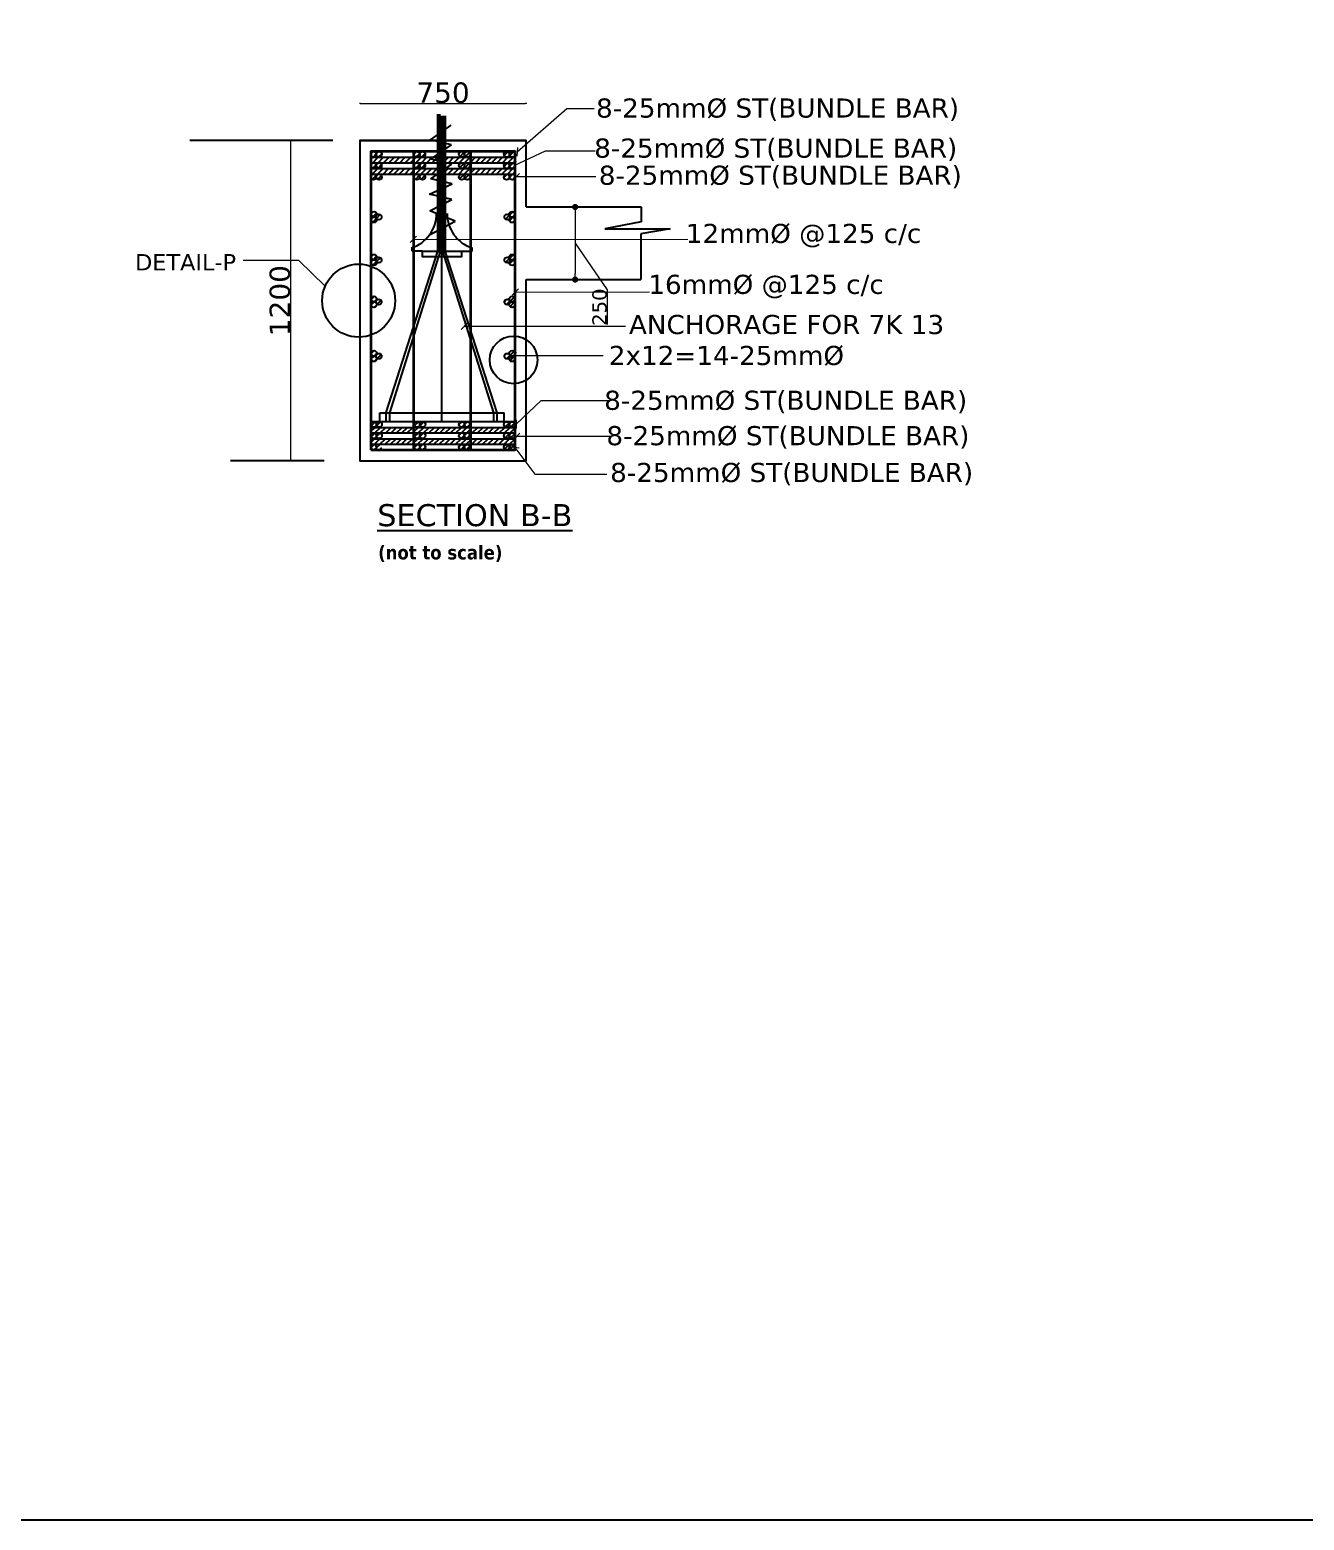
# Model space of a CAD drawing. Header units: millimetres. Extents: x 1231188 to 3899118, y -5478610 to -489530.
# Drawn here: x 2905252 to 2967758, y -3322520 to -3249437 of the extents above; entities that cross this region are included whole.
import ezdxf

# ---------------------------------------------------------------- set-up
doc = ezdxf.new("R2010")
doc.units = ezdxf.units.MM
doc.header["$LTSCALE"] = 25
doc.header["$MEASUREMENT"] = 0
doc.header["$PDMODE"] = 3
doc.linetypes.add('DASHED2', pattern=[0.375, 0.25, -0.125])
doc.layers.get('0').update_dxf_attribs({"lineweight": 13})
doc.layers.get('Defpoints').update_dxf_attribs({"color": 230, "lineweight": 9})
doc.layers.add('text', color=7, linetype='Continuous', lineweight=18)
doc.styles.get("Standard").update_dxf_attribs({"font": 'swissl.ttf'})
doc.styles.add('swis lt cn bt', font='verdana.ttf')
doc.dimstyles.new('meter', dxfattribs={"dimtxt": 150, "dimasz": 5, "dimexe": 3, "dimexo": 4, "dimgap": 1, "dimtad": 1, "dimdec": 0, "dimzin": 0, "dimdsep": 46, "dimtxsty": 'swis lt cn bt', "dimblk": 'OBLIQUE', "dimcen": 3, "dimdle": 3, "dimclrd": 8, "dimclre": 8, "dimclrt": 7, "dimadec": 0, "dimazin": 0, "dimtfac": 1, "dimtdec": 0, "dimtofl": 0, "dimtmove": 1, "dimatfit": 2, "dimldrblk": 'OBLIQUE', "dimfxl": 1, "dimtolj": 1, "dimtzin": 0, "dimlwd": 9, "dimlwe": 9, "dimarcsym": 0})
pattern_1 = [(45, (-677820.13, -851449.69), (-132.5825215, 132.5825215), [])]
pattern_2 = [(45, (-677820.13, -847569.85), (-132.5825215, 132.5825215), [])]

# ---------------------------------------------------------------- blocks, each defined once
blk = doc.blocks.new('_Dot')
at = {"color": 0, "lineweight": -2}
blk.add_line((-0.5, 0), (-1, 0), dxfattribs=at)
at = {"color": 0, "const_width": 0.5}
blk.add_lwpolyline([(-0.25, 0, 1), (0.25, 0, 1)], format="xyb", close=True, dxfattribs=at)
blk = doc.blocks.new('*D830')
at = {"color": 5, "linetype": 'DASHED2', "lineweight": 9, "ltscale": 100, "transparency": 16777216}
for p, q in [((2931976, -3258124), (2932004, -3258124)), ((2931976, -3261684), (2932004, -3261684))]:
    blk.add_line(p, q, dxfattribs=at)
at = {"color": 8, "lineweight": 9, "ltscale": 100, "transparency": 16777216}
for p, q in [((2932001, -3258424), (2932001, -3261384)), ((2932001, -3259904), (2933565, -3262186)), ((2933565, -3262186), (2933565, -3263886))]:
    blk.add_line(p, q, dxfattribs=at)
at = {"layer": 'Defpoints', "color": 0, "lineweight": -2, "ltscale": 100, "transparency": 16777216}
for p in [(2929603, -3258124), (2929603, -3261684), (2932001, -3261684)]:
    blk.add_point(p, dxfattribs=at)
at = {"color": 8, "lineweight": 9, "ltscale": 100, "transparency": 16777216, "xscale": 300, "yscale": 300, "zscale": 300}
for p, rotation in [((2932001, -3258124), 90), ((2932001, -3261684), 270)]:
    blk.add_blockref('_Dot', p, dxfattribs=dict(at, rotation=rotation))
at = {"color": 7, "lineweight": -2, "ltscale": 100, "transparency": 16777216, "insert": (2933200, -3263036), "char_height": 200, "attachment_point": 5, "rotation": 90, "style": 'swis lt cn bt'}
blk.add_mtext('\\A1;{\\H3.5x;250}', dxfattribs=at)
blk = doc.blocks.new('*D831')
at = {"color": 5, "linetype": 'DASHED2', "lineweight": 9, "ltscale": 100, "transparency": 16777216}
for p, q in [((2918070, -3254857), (2918042, -3254857)), ((2918070, -3270580), (2918042, -3270580))]:
    blk.add_line(p, q, dxfattribs=at)
at = {"color": 8, "lineweight": 9, "ltscale": 100, "transparency": 16777216}
blk.add_line((2918045, -3254907), (2918045, -3270530), dxfattribs=at)
at = {"layer": 'Defpoints', "color": 0, "lineweight": -2, "ltscale": 100, "transparency": 16777216}
for p in [(2924630, -3254857), (2918045, -3270580), (2924630, -3270580)]:
    blk.add_point(p, dxfattribs=at)
at = {"color": 8, "lineweight": 9, "ltscale": 100, "transparency": 16777216, "xscale": 50, "yscale": 50, "zscale": 50}
for p, rotation in [((2918045, -3254857), 90), ((2918045, -3270580), 270)]:
    blk.add_blockref('_Dot', p, dxfattribs=dict(at, rotation=rotation))
at = {"color": 7, "lineweight": -2, "ltscale": 100, "transparency": 16777216, "insert": (2917523, -3262718), "char_height": 100, "attachment_point": 5, "rotation": 90, "style": 'swis lt cn bt'}
blk.add_mtext('\\A1;{\\H10x;1200}', dxfattribs=at)
blk = doc.blocks.new('*D832')
at = {"color": 5, "linetype": 'DASHED2', "lineweight": 9, "ltscale": 100, "transparency": 16777216}
for p, q in [((2921436, -3253023), (2921436, -3253051)), ((2929603, -3253023), (2929603, -3253051))]:
    blk.add_line(p, q, dxfattribs=at)
at = {"color": 8, "lineweight": 9, "ltscale": 100, "transparency": 16777216}
blk.add_line((2921486, -3253048), (2929553, -3253048), dxfattribs=at)
at = {"layer": 'Defpoints', "color": 0, "lineweight": -2, "ltscale": 100, "transparency": 16777216}
for p in [(2921436, -3250748), (2929603, -3250748), (2929603, -3253048)]:
    blk.add_point(p, dxfattribs=at)
at = {"color": 8, "lineweight": 9, "ltscale": 100, "transparency": 16777216, "xscale": 50, "yscale": 50, "zscale": 50, "rotation": 180}
blk.add_blockref('_Dot', (2921436, -3253048), dxfattribs=at)
at = {"color": 8, "lineweight": 9, "ltscale": 100, "transparency": 16777216, "xscale": 50, "yscale": 50, "zscale": 50}
blk.add_blockref('_Dot', (2929603, -3253048), dxfattribs=at)
at = {"color": 7, "lineweight": -2, "ltscale": 100, "transparency": 16777216, "insert": (2925519, -3252526), "char_height": 100, "attachment_point": 5, "style": 'swis lt cn bt'}
blk.add_mtext('\\A1;{\\H10x;750}', dxfattribs=at)

msp = doc.modelspace()

# ---------------------------------------------------------------- hatches: boundary and pattern name
at = {"lineweight": -2, "ltscale": 100}
h = msp.add_hatch(dxfattribs=at)
h.set_pattern_fill('ANSI31', color=2, scale=1500, style=0)
h.set_pattern_definition(pattern_1)
edge = h.paths.add_edge_path()
edge.add_arc((2922109.59024, -3255539.35789), 136.125, 0, 360)
h = msp.add_hatch(dxfattribs=at)
h.set_pattern_fill('ANSI31', color=2, scale=1500, style=0)
h.set_pattern_definition(pattern_1)
h.paths.add_polyline_path([(2929058.59723, -3255956.58069), (2929058.59723, -3255684.33069), (2928820.74926, -3255684.33069, -0.0807744104), (2928733.35612, -3255684.33069), (2928276.14393, -3255684.33069, -0.0807744104), (2928188.7508, -3255684.33069), (2926816.95302, -3255684.33069, -0.0807744104), (2926729.55988, -3255684.33069), (2926272.3477, -3255684.33069, -0.0807744104), (2926184.95456, -3255684.33069), (2924929.63205, -3255684.33069, -0.0807744104), (2924842.23891, -3255684.33069), (2924385.02673, -3255684.33069, -0.0807744104), (2924297.63359, -3255684.33069), (2922842.38822, -3255684.33069, -0.0807744104), (2922754.99509, -3255684.33069), (2922297.7829, -3255684.33069, -0.0807744104), (2922210.38976, -3255684.33069), (2921980.09723, -3255684.33069), (2921980.09723, -3255956.58069)])
h = msp.add_hatch(dxfattribs=at)
h.set_pattern_fill('ANSI31', color=2, scale=1500, style=0)
h.set_pattern_definition(pattern_1)
edge = h.paths.add_edge_path()
edge.add_arc((2922381.8929, -3255539.35789), 136.125, 0, 360)
h = msp.add_hatch(dxfattribs=at)
h.set_pattern_fill('ANSI31', color=2, scale=1500, style=0)
h.set_pattern_definition(pattern_1)
edge = h.paths.add_edge_path()
edge.add_arc((2924238.29434, -3255539.35789), 136.125, 0, 360)
h = msp.add_hatch(dxfattribs=at)
h.set_pattern_fill('ANSI31', color=2, scale=1500, style=0)
h.set_pattern_definition(pattern_1)
edge = h.paths.add_edge_path()
edge.add_arc((2924510.59701, -3255539.35789), 136.125, 0, 360)
h = msp.add_hatch(dxfattribs=at)
h.set_pattern_fill('ANSI31', color=2, scale=1500, style=0)
h.set_pattern_definition(pattern_1)
edge = h.paths.add_edge_path()
edge.add_arc((2926436.56739, -3255539.35789), 136.125, 0, 360)
h = msp.add_hatch(dxfattribs=at)
h.set_pattern_fill('ANSI31', color=2, scale=1500, style=0)
h.set_pattern_definition(pattern_1)
edge = h.paths.add_edge_path()
edge.add_arc((2926708.87005, -3255539.35789), 136.125, 0, 360)
h = msp.add_hatch(dxfattribs=at)
h.set_pattern_fill('ANSI31', color=2, scale=1500, style=0)
h.set_pattern_definition(pattern_1)
edge = h.paths.add_edge_path()
edge.add_arc((2928638.88105, -3255539.35789), 136.125, 0, 360)
h = msp.add_hatch(dxfattribs=at)
h.set_pattern_fill('ANSI31', color=2, scale=1500, style=0)
h.set_pattern_definition(pattern_1)
edge = h.paths.add_edge_path()
edge.add_arc((2928911.18371, -3255539.35789), 136.125, 0, 360)
h = msp.add_hatch(dxfattribs=at)
h.set_pattern_fill('ANSI31', color=2, scale=1500, style=0)
h.set_pattern_definition(pattern_1)
edge = h.paths.add_edge_path()
edge.add_arc((2922109.59024, -3256094.09994), 136.125, 0, 360)
h = msp.add_hatch(dxfattribs=at)
h.set_pattern_fill('ANSI31', color=2, scale=1500, style=0)
h.set_pattern_definition(pattern_1)
edge = h.paths.add_edge_path()
edge.add_arc((2922109.59024, -3256657.61854), 136.125, 0, 360)
h = msp.add_hatch(dxfattribs=at)
h.set_pattern_fill('ANSI31', color=2, scale=1500, style=0)
h.set_pattern_definition(pattern_1)
edge = h.paths.add_edge_path()
edge.add_arc((2922109.59024, -3256657.61854), 136.125, 0, 360)
h = msp.add_hatch(dxfattribs=at)
h.set_pattern_fill('ANSI31', color=2, scale=1500, style=0)
h.set_pattern_definition(pattern_1)
h.paths.add_polyline_path([(2929058.59723, -3256509.59238), (2929058.59723, -3256237.34238), (2928820.74926, -3256237.34238, -0.0807744104), (2928733.35612, -3256237.34238), (2928276.14393, -3256237.34238, -0.0807744104), (2928188.7508, -3256237.34238), (2926816.95302, -3256237.34238, -0.0807744104), (2926729.55988, -3256237.34238), (2926272.3477, -3256237.34238, -0.0807744104), (2926184.95456, -3256237.34238), (2924929.63205, -3256237.34238, -0.0807744104), (2924842.23891, -3256237.34238), (2924385.02673, -3256237.34238, -0.0807744104), (2924297.63359, -3256237.34238), (2922842.38822, -3256237.34238, -0.0807744104), (2922754.99509, -3256237.34238), (2922297.7829, -3256237.34238, -0.0807744104), (2922210.38976, -3256237.34238), (2921980.09723, -3256237.34238), (2921980.09723, -3256509.59238)])
h = msp.add_hatch(dxfattribs=at)
h.set_pattern_fill('ANSI31', color=2, scale=1500, style=0)
h.set_pattern_definition(pattern_1)
h.paths.add_polyline_path([(2929058.59723, -3256509.59238), (2929058.59723, -3256237.34238), (2928820.74926, -3256237.34238, -0.0807744104), (2928733.35612, -3256237.34238), (2928276.14393, -3256237.34238, -0.0807744104), (2928188.7508, -3256237.34238), (2926816.95302, -3256237.34238, -0.0807744104), (2926729.55988, -3256237.34238), (2926272.3477, -3256237.34238, -0.0807744104), (2926184.95456, -3256237.34238), (2924929.63205, -3256237.34238, -0.0807744104), (2924842.23891, -3256237.34238), (2924385.02673, -3256237.34238, -0.0807744104), (2924297.63359, -3256237.34238), (2922842.38822, -3256237.34238, -0.0807744104), (2922754.99509, -3256237.34238), (2922297.7829, -3256237.34238, -0.0807744104), (2922210.38976, -3256237.34238), (2921980.09723, -3256237.34238), (2921980.09723, -3256509.59238)])
h = msp.add_hatch(dxfattribs=at)
h.set_pattern_fill('ANSI31', color=2, scale=1500, style=0)
h.set_pattern_definition(pattern_1)
edge = h.paths.add_edge_path()
edge.add_arc((2922381.8929, -3256094.09994), 136.125, 0, 360)
h = msp.add_hatch(dxfattribs=at)
h.set_pattern_fill('ANSI31', color=2, scale=1500, style=0)
h.set_pattern_definition(pattern_1)
edge = h.paths.add_edge_path()
edge.add_arc((2922381.8929, -3256657.61854), 136.125, 0, 360)
h = msp.add_hatch(dxfattribs=at)
h.set_pattern_fill('ANSI31', color=2, scale=1500, style=0)
h.set_pattern_definition(pattern_1)
edge = h.paths.add_edge_path()
edge.add_arc((2922381.8929, -3256657.61854), 136.125, 0, 360)
h = msp.add_hatch(dxfattribs=at)
h.set_pattern_fill('ANSI31', color=2, scale=1500, style=0)
h.set_pattern_definition(pattern_1)
edge = h.paths.add_edge_path()
edge.add_arc((2924238.29434, -3256094.09994), 136.125, 0, 360)
h = msp.add_hatch(dxfattribs=at)
h.set_pattern_fill('ANSI31', color=2, scale=1500, style=0)
h.set_pattern_definition(pattern_1)
edge = h.paths.add_edge_path()
edge.add_arc((2924238.29434, -3256657.61854), 136.125, 0, 360)
h = msp.add_hatch(dxfattribs=at)
h.set_pattern_fill('ANSI31', color=2, scale=1500, style=0)
h.set_pattern_definition(pattern_1)
edge = h.paths.add_edge_path()
edge.add_arc((2924238.29434, -3256657.61854), 136.125, 0, 360)
h = msp.add_hatch(dxfattribs=at)
h.set_pattern_fill('ANSI31', color=2, scale=1500, style=0)
h.set_pattern_definition(pattern_1)
edge = h.paths.add_edge_path()
edge.add_arc((2924510.59701, -3256094.09994), 136.125, 0, 360)
h = msp.add_hatch(dxfattribs=at)
h.set_pattern_fill('ANSI31', color=2, scale=1500, style=0)
h.set_pattern_definition(pattern_1)
edge = h.paths.add_edge_path()
edge.add_arc((2924510.59701, -3256657.61854), 136.125, 0, 360)
h = msp.add_hatch(dxfattribs=at)
h.set_pattern_fill('ANSI31', color=2, scale=1500, style=0)
h.set_pattern_definition(pattern_1)
edge = h.paths.add_edge_path()
edge.add_arc((2924510.59701, -3256657.61854), 136.125, 0, 360)
h = msp.add_hatch(dxfattribs=at)
h.set_pattern_fill('ANSI31', color=2, scale=1500, style=0)
h.set_pattern_definition(pattern_1)
edge = h.paths.add_edge_path()
edge.add_arc((2926436.56739, -3256094.09994), 136.125, 0, 360)
h = msp.add_hatch(dxfattribs=at)
h.set_pattern_fill('ANSI31', color=2, scale=1500, style=0)
h.set_pattern_definition(pattern_1)
edge = h.paths.add_edge_path()
edge.add_arc((2926436.56739, -3256657.61854), 136.125, 0, 360)
h = msp.add_hatch(dxfattribs=at)
h.set_pattern_fill('ANSI31', color=2, scale=1500, style=0)
h.set_pattern_definition(pattern_1)
edge = h.paths.add_edge_path()
edge.add_arc((2926436.56739, -3256657.61854), 136.125, 0, 360)
h = msp.add_hatch(dxfattribs=at)
h.set_pattern_fill('ANSI31', color=2, scale=1500, style=0)
h.set_pattern_definition(pattern_1)
edge = h.paths.add_edge_path()
edge.add_arc((2926708.87005, -3256094.09994), 136.125, 0, 360)
h = msp.add_hatch(dxfattribs=at)
h.set_pattern_fill('ANSI31', color=2, scale=1500, style=0)
h.set_pattern_definition(pattern_1)
edge = h.paths.add_edge_path()
edge.add_arc((2926708.87005, -3256657.61854), 136.125, 0, 360)
h = msp.add_hatch(dxfattribs=at)
h.set_pattern_fill('ANSI31', color=2, scale=1500, style=0)
h.set_pattern_definition(pattern_1)
edge = h.paths.add_edge_path()
edge.add_arc((2926708.87005, -3256657.61854), 136.125, 0, 360)
h = msp.add_hatch(dxfattribs=at)
h.set_pattern_fill('ANSI31', color=2, scale=1500, style=0)
h.set_pattern_definition(pattern_1)
edge = h.paths.add_edge_path()
edge.add_arc((2928638.88105, -3256094.09994), 136.125, 0, 360)
h = msp.add_hatch(dxfattribs=at)
h.set_pattern_fill('ANSI31', color=2, scale=1500, style=0)
h.set_pattern_definition(pattern_1)
edge = h.paths.add_edge_path()
edge.add_arc((2928638.88105, -3256657.61854), 136.125, 0, 360)
h = msp.add_hatch(dxfattribs=at)
h.set_pattern_fill('ANSI31', color=2, scale=1500, style=0)
h.set_pattern_definition(pattern_1)
edge = h.paths.add_edge_path()
edge.add_arc((2928638.88105, -3256657.61854), 136.125, 0, 360)
h = msp.add_hatch(dxfattribs=at)
h.set_pattern_fill('ANSI31', color=2, scale=1500, style=0)
h.set_pattern_definition(pattern_1)
edge = h.paths.add_edge_path()
edge.add_arc((2928911.18371, -3256094.09994), 136.125, 0, 360)
h = msp.add_hatch(dxfattribs=at)
h.set_pattern_fill('ANSI31', color=2, scale=1500, style=0)
h.set_pattern_definition(pattern_1)
edge = h.paths.add_edge_path()
edge.add_arc((2928911.18371, -3256657.61854), 136.125, 0, 360)
h = msp.add_hatch(dxfattribs=at)
h.set_pattern_fill('ANSI31', color=2, scale=1500, style=0)
h.set_pattern_definition(pattern_1)
edge = h.paths.add_edge_path()
edge.add_arc((2928911.18371, -3256657.61854), 136.125, 0, 360)
h = msp.add_hatch(dxfattribs=at)
h.set_pattern_fill('ANSI31', color=2, scale=1500, style=0)
h.set_pattern_definition(pattern_1)
edge = h.paths.add_edge_path()
edge.add_arc((2922134.68755, -3258752.44604), 136.125, 0, 360)
h = msp.add_hatch(dxfattribs=at)
h.set_pattern_fill('ANSI31', color=2, scale=1500, style=0)
h.set_pattern_definition(pattern_1)
edge = h.paths.add_edge_path()
edge.add_arc((2922135.4218, -3258480.14437), 136.125, 0, 360)
h = msp.add_hatch(dxfattribs=at)
h.set_pattern_fill('ANSI31', color=2, scale=1500, style=0)
h.set_pattern_definition(pattern_1)
edge = h.paths.add_edge_path()
edge.add_arc((2922372.76909, -3258616.90775), 136.125, 0, 360)
h = msp.add_hatch(dxfattribs=at)
h.set_pattern_fill('ANSI31', color=2, scale=1500, style=0)
h.set_pattern_definition(pattern_1)
edge = h.paths.add_edge_path()
edge.add_arc((2928665.92537, -3258616.90775), 136.125, 0, 360)
h = msp.add_hatch(dxfattribs=at)
h.set_pattern_fill('ANSI31', color=2, scale=1500, style=0)
h.set_pattern_definition(pattern_1)
edge = h.paths.add_edge_path()
edge.add_arc((2928903.27266, -3258480.14437), 136.125, 0, 360)
h = msp.add_hatch(dxfattribs=at)
h.set_pattern_fill('ANSI31', color=2, scale=1500, style=0)
h.set_pattern_definition(pattern_1)
edge = h.paths.add_edge_path()
edge.add_arc((2928904.00691, -3258752.44604), 136.125, 0, 360)
h = msp.add_hatch(dxfattribs=at)
h.set_pattern_fill('ANSI31', color=2, scale=1500, style=0)
h.set_pattern_definition(pattern_1)
edge = h.paths.add_edge_path()
edge.add_arc((2922134.68755, -3260857.28879), 136.125, 0, 360)
h = msp.add_hatch(dxfattribs=at)
h.set_pattern_fill('ANSI31', color=2, scale=1500, style=0)
h.set_pattern_definition(pattern_1)
edge = h.paths.add_edge_path()
edge.add_arc((2922135.4218, -3260584.98711), 136.125, 0, 360)
h = msp.add_hatch(dxfattribs=at)
h.set_pattern_fill('ANSI31', color=2, scale=1500, style=0)
h.set_pattern_definition(pattern_1)
edge = h.paths.add_edge_path()
edge.add_arc((2922372.76909, -3260721.7505), 136.125, 0, 360)
h = msp.add_hatch(dxfattribs=at)
h.set_pattern_fill('ANSI31', color=2, scale=1500, style=0)
h.set_pattern_definition(pattern_1)
edge = h.paths.add_edge_path()
edge.add_arc((2928665.92537, -3260721.7505), 136.125, 0, 360)
h = msp.add_hatch(dxfattribs=at)
h.set_pattern_fill('ANSI31', color=2, scale=1500, style=0)
h.set_pattern_definition(pattern_1)
edge = h.paths.add_edge_path()
edge.add_arc((2928903.27266, -3260584.98711), 136.125, 0, 360)
h = msp.add_hatch(dxfattribs=at)
h.set_pattern_fill('ANSI31', color=2, scale=1500, style=0)
h.set_pattern_definition(pattern_1)
edge = h.paths.add_edge_path()
edge.add_arc((2928904.00691, -3260857.28879), 136.125, 0, 360)
h = msp.add_hatch(dxfattribs=at)
h.set_pattern_fill('ANSI31', color=2, scale=1500, style=0)
h.set_pattern_definition(pattern_1)
edge = h.paths.add_edge_path()
edge.add_arc((2922134.68755, -3262914.35714), 136.125, 0, 360)
h = msp.add_hatch(dxfattribs=at)
h.set_pattern_fill('ANSI31', color=2, scale=1500, style=0)
h.set_pattern_definition(pattern_1)
edge = h.paths.add_edge_path()
edge.add_arc((2922135.4218, -3262642.05547), 136.125, 0, 360)
h = msp.add_hatch(dxfattribs=at)
h.set_pattern_fill('ANSI31', color=2, scale=1500, style=0)
h.set_pattern_definition(pattern_1)
edge = h.paths.add_edge_path()
edge.add_arc((2922372.76909, -3262778.81885), 136.125, 0, 360)
h = msp.add_hatch(dxfattribs=at)
h.set_pattern_fill('ANSI31', color=2, scale=1500, style=0)
h.set_pattern_definition(pattern_1)
edge = h.paths.add_edge_path()
edge.add_arc((2928665.92537, -3262778.81885), 136.125, 0, 360)
h = msp.add_hatch(dxfattribs=at)
h.set_pattern_fill('ANSI31', color=2, scale=1500, style=0)
h.set_pattern_definition(pattern_1)
edge = h.paths.add_edge_path()
edge.add_arc((2928903.27266, -3262642.05547), 136.125, 0, 360)
h = msp.add_hatch(dxfattribs=at)
h.set_pattern_fill('ANSI31', color=2, scale=1500, style=0)
h.set_pattern_definition(pattern_1)
edge = h.paths.add_edge_path()
edge.add_arc((2928904.00691, -3262914.35714), 136.125, 0, 360)
h = msp.add_hatch(dxfattribs=at)
h.set_pattern_fill('ANSI31', color=2, scale=1500, style=0)
h.set_pattern_definition(pattern_1)
edge = h.paths.add_edge_path()
edge.add_arc((2922135.4218, -3265301.18186), 136.125, 0, 360)
h = msp.add_hatch(dxfattribs=at)
h.set_pattern_fill('ANSI31', color=2, scale=1500, style=0)
h.set_pattern_definition(pattern_1)
edge = h.paths.add_edge_path()
edge.add_arc((2922372.76909, -3265437.94524), 136.125, 0, 360)
h = msp.add_hatch(dxfattribs=at)
h.set_pattern_fill('ANSI31', color=2, scale=1500, style=0)
h.set_pattern_definition(pattern_1)
edge = h.paths.add_edge_path()
edge.add_arc((2928665.92537, -3265437.94524), 136.125, 0, 360)
h = msp.add_hatch(dxfattribs=at)
h.set_pattern_fill('ANSI31', color=2, scale=1500, style=0)
h.set_pattern_definition(pattern_1)
edge = h.paths.add_edge_path()
edge.add_arc((2928903.27266, -3265301.18186), 136.125, 0, 360)
h = msp.add_hatch(dxfattribs=at)
h.set_pattern_fill('ANSI31', color=2, scale=1500, style=0)
h.set_pattern_definition(pattern_1)
edge = h.paths.add_edge_path()
edge.add_arc((2922134.68755, -3265573.48353), 136.125, 0, 360)
h = msp.add_hatch(dxfattribs=at)
h.set_pattern_fill('ANSI31', color=2, scale=1500, style=0)
h.set_pattern_definition(pattern_1)
edge = h.paths.add_edge_path()
edge.add_arc((2928904.00691, -3265573.48353), 136.125, 0, 360)
h = msp.add_hatch(dxfattribs=at)
h.set_pattern_fill('ANSI31', color=2, scale=1500, style=0)
h.set_pattern_definition(pattern_2)
h.paths.add_polyline_path([(2929058.59723, -3269205.65521), (2929058.59723, -3268933.40521), (2928820.74926, -3268933.40521, -0.0807744104), (2928733.35612, -3268933.40521), (2928276.14393, -3268933.40521, -0.0807744104), (2928188.7508, -3268933.40521), (2926816.95302, -3268933.40521, -0.0807744104), (2926729.55988, -3268933.40521), (2926272.3477, -3268933.40521, -0.0807744104), (2926184.95456, -3268933.40521), (2924929.63205, -3268933.40521, -0.0807744104), (2924842.23891, -3268933.40521), (2924385.02673, -3268933.40521, -0.0807744104), (2924297.63359, -3268933.40521), (2922842.38822, -3268933.40521, -0.0807744104), (2922754.99509, -3268933.40521), (2922297.7829, -3268933.40521, -0.0807744104), (2922210.38976, -3268933.40521), (2921980.09723, -3268933.40521), (2921980.09723, -3269205.65521)])
h = msp.add_hatch(dxfattribs=at)
h.set_pattern_fill('ANSI31', color=2, scale=1500, style=0)
h.set_pattern_definition(pattern_2)
edge = h.paths.add_edge_path()
edge.add_arc((2922117.00757, -3268780.10035), 136.125, 0, 360)
h = msp.add_hatch(dxfattribs=at)
h.set_pattern_fill('ANSI31', color=2, scale=1500, style=0)
h.set_pattern_definition(pattern_2)
edge = h.paths.add_edge_path()
edge.add_arc((2922389.31023, -3268780.10035), 136.125, 0, 360)
h = msp.add_hatch(dxfattribs=at)
h.set_pattern_fill('ANSI31', color=2, scale=1500, style=0)
h.set_pattern_definition(pattern_2)
edge = h.paths.add_edge_path()
edge.add_arc((2924245.71167, -3268780.10035), 136.125, 0, 360)
h = msp.add_hatch(dxfattribs=at)
h.set_pattern_fill('ANSI31', color=2, scale=1500, style=0)
h.set_pattern_definition(pattern_2)
edge = h.paths.add_edge_path()
edge.add_arc((2924518.01433, -3268780.10035), 136.125, 0, 360)
h = msp.add_hatch(dxfattribs=at)
h.set_pattern_fill('ANSI31', color=2, scale=1500, style=0)
h.set_pattern_definition(pattern_2)
edge = h.paths.add_edge_path()
edge.add_arc((2926436.56739, -3268788.43241), 136.125, 0, 360)
h = msp.add_hatch(dxfattribs=at)
h.set_pattern_fill('ANSI31', color=2, scale=1500, style=0)
h.set_pattern_definition(pattern_2)
edge = h.paths.add_edge_path()
edge.add_arc((2926708.87005, -3268788.43241), 136.125, 0, 360)
h = msp.add_hatch(dxfattribs=at)
h.set_pattern_fill('ANSI31', color=2, scale=1500, style=0)
h.set_pattern_definition(pattern_2)
edge = h.paths.add_edge_path()
edge.add_arc((2928638.88105, -3268788.43241), 136.125, 0, 360)
h = msp.add_hatch(dxfattribs=at)
h.set_pattern_fill('ANSI31', color=2, scale=1500, style=0)
h.set_pattern_definition(pattern_2)
edge = h.paths.add_edge_path()
edge.add_arc((2928911.18371, -3268788.43241), 136.125, 0, 360)
h = msp.add_hatch(dxfattribs=at)
h.set_pattern_fill('ANSI31', color=2, scale=1500, style=0)
h.set_pattern_definition(pattern_2)
h.paths.add_polyline_path([(2929058.59723, -3269758.66689), (2929058.59723, -3269486.41689), (2928820.74926, -3269486.41689, -0.0807744104), (2928733.35612, -3269486.41689), (2928276.14393, -3269486.41689, -0.0807744104), (2928188.7508, -3269486.41689), (2926816.95302, -3269486.41689, -0.0807744104), (2926729.55988, -3269486.41689), (2926272.3477, -3269486.41689, -0.0807744104), (2926184.95456, -3269486.41689), (2924929.63205, -3269486.41689, -0.0807744104), (2924842.23891, -3269486.41689), (2924385.02673, -3269486.41689, -0.0807744104), (2924297.63359, -3269486.41689), (2922842.38822, -3269486.41689, -0.0807744104), (2922754.99509, -3269486.41689), (2922297.7829, -3269486.41689, -0.0807744104), (2922210.38976, -3269486.41689), (2921980.09723, -3269486.41689), (2921980.09723, -3269758.66689)])
h = msp.add_hatch(dxfattribs=at)
h.set_pattern_fill('ANSI31', color=2, scale=1500, style=0)
h.set_pattern_definition(pattern_2)
edge = h.paths.add_edge_path()
edge.add_arc((2922117.00757, -3269334.8424), 136.125, 0, 360)
h = msp.add_hatch(dxfattribs=at)
h.set_pattern_fill('ANSI31', color=2, scale=1500, style=0)
h.set_pattern_definition(pattern_2)
edge = h.paths.add_edge_path()
edge.add_arc((2922389.31023, -3269334.8424), 136.125, 0, 360)
h = msp.add_hatch(dxfattribs=at)
h.set_pattern_fill('ANSI31', color=2, scale=1500, style=0)
h.set_pattern_definition(pattern_2)
edge = h.paths.add_edge_path()
edge.add_arc((2924245.71167, -3269334.8424), 136.125, 0, 360)
h = msp.add_hatch(dxfattribs=at)
h.set_pattern_fill('ANSI31', color=2, scale=1500, style=0)
h.set_pattern_definition(pattern_2)
edge = h.paths.add_edge_path()
edge.add_arc((2924518.01433, -3269334.8424), 136.125, 0, 360)
h = msp.add_hatch(dxfattribs=at)
h.set_pattern_fill('ANSI31', color=2, scale=1500, style=0)
h.set_pattern_definition(pattern_2)
edge = h.paths.add_edge_path()
edge.add_arc((2926436.56739, -3269343.17446), 136.125, 0, 360)
h = msp.add_hatch(dxfattribs=at)
h.set_pattern_fill('ANSI31', color=2, scale=1500, style=0)
h.set_pattern_definition(pattern_2)
edge = h.paths.add_edge_path()
edge.add_arc((2926708.87005, -3269343.17446), 136.125, 0, 360)
h = msp.add_hatch(dxfattribs=at)
h.set_pattern_fill('ANSI31', color=2, scale=1500, style=0)
h.set_pattern_definition(pattern_2)
edge = h.paths.add_edge_path()
edge.add_arc((2928638.88105, -3269343.17446), 136.125, 0, 360)
h = msp.add_hatch(dxfattribs=at)
h.set_pattern_fill('ANSI31', color=2, scale=1500, style=0)
h.set_pattern_definition(pattern_2)
edge = h.paths.add_edge_path()
edge.add_arc((2928911.18371, -3269343.17446), 136.125, 0, 360)
h = msp.add_hatch(dxfattribs=at)
h.set_pattern_fill('ANSI31', color=2, scale=1500, style=0)
h.set_pattern_definition(pattern_2)
edge = h.paths.add_edge_path()
edge.add_arc((2922117.00757, -3269898.361), 136.125, 0, 360)
h = msp.add_hatch(dxfattribs=at)
h.set_pattern_fill('ANSI31', color=2, scale=1500, style=0)
h.set_pattern_definition(pattern_2)
edge = h.paths.add_edge_path()
edge.add_arc((2922389.31023, -3269898.361), 136.125, 0, 360)
h = msp.add_hatch(dxfattribs=at)
h.set_pattern_fill('ANSI31', color=2, scale=1500, style=0)
h.set_pattern_definition(pattern_2)
edge = h.paths.add_edge_path()
edge.add_arc((2924245.71167, -3269898.361), 136.125, 0, 360)
h = msp.add_hatch(dxfattribs=at)
h.set_pattern_fill('ANSI31', color=2, scale=1500, style=0)
h.set_pattern_definition(pattern_2)
edge = h.paths.add_edge_path()
edge.add_arc((2924518.01433, -3269898.361), 136.125, 0, 360)
h = msp.add_hatch(dxfattribs=at)
h.set_pattern_fill('ANSI31', color=2, scale=1500, style=0)
h.set_pattern_definition(pattern_2)
edge = h.paths.add_edge_path()
edge.add_arc((2926436.56739, -3269906.69306), 136.125, 0, 360)
h = msp.add_hatch(dxfattribs=at)
h.set_pattern_fill('ANSI31', color=2, scale=1500, style=0)
h.set_pattern_definition(pattern_2)
edge = h.paths.add_edge_path()
edge.add_arc((2926708.87005, -3269906.69306), 136.125, 0, 360)
h = msp.add_hatch(dxfattribs=at)
h.set_pattern_fill('ANSI31', color=2, scale=1500, style=0)
h.set_pattern_definition(pattern_2)
edge = h.paths.add_edge_path()
edge.add_arc((2928638.88105, -3269906.69306), 136.125, 0, 360)
h = msp.add_hatch(dxfattribs=at)
h.set_pattern_fill('ANSI31', color=2, scale=1500, style=0)
h.set_pattern_definition(pattern_2)
edge = h.paths.add_edge_path()
edge.add_arc((2928911.18371, -3269906.69306), 136.125, 0, 360)

# ---------------------------------------------------------------- linework, layer by layer
at = {"color": 2, "lineweight": -2, "ltscale": 100}
for p, q in [((2925264.45222, -3260296.34026), (2925264.45222, -3253573.7955)), ((2925365.27207, -3260296.34026), (2925365.27207, -3253566.05279)), ((2925459.61726, -3268651.21479), (2925459.61726, -3253657.09746)), ((2925535.96791, -3260296.34026), (2925535.96791, -3253658.99548)), ((2925636.78777, -3260303.18304), (2925636.78777, -3253658.99548)), ((2924902.12297, -3254829.41064), (2925921.33689, -3254116.83994)), ((2925459.61726, -3263615.80473), (2925459.61726, -3253945.89768)), ((2921435.59723, -3254857.33864), (2929603.09723, -3254857.33864)), ((2925934.70666, -3255072.05584), (2924902.12297, -3254829.41064)), ((2924915.49274, -3255784.62655), (2925934.70666, -3255072.05584)), ((2921980.09723, -3255401.83864), (2929058.59723, -3255401.83864)), ((2921980.09723, -3255684.33069), (2929058.59723, -3255684.33069)), ((2925948.07644, -3256027.27175), (2924915.49274, -3255784.62655)), ((2921980.09723, -3255956.58069), (2929058.59723, -3255956.58069)), ((2921980.09723, -3256237.34238), (2929058.59723, -3256237.34238)), ((2921980.09723, -3256509.59238), (2929058.59723, -3256509.59238)), ((2921980.09723, -3256509.59238), (2929058.59723, -3256509.59238)), ((2924928.86252, -3256739.84245), (2925948.07644, -3256027.27175)), ((2924857.38889, -3257489.31909), (2925961.44621, -3256982.48766)), ((2925961.44621, -3256982.48766), (2924928.86252, -3256739.84245)), ((2925949.84225, -3257749.67914), (2924857.38889, -3257489.31909)), ((2924869.74962, -3258307.60646), (2925949.84225, -3257749.67914)), ((2926111.20448, -3258828.32656), (2924869.74962, -3258307.60646)), ((2929603.09723, -3258124.33864), (2935234.84209, -3258124.33864)), ((2924862, -3259485.5), (2926111.20448, -3258828.32656)), ((2923998.15424, -3260296.34026), (2923998.15424, -3260134.76644)), ((2926947.31531, -3260296.34026), (2926947.31531, -3260134.76644)), ((2922735.64324, -3268206.29879), (2925264.45222, -3260296.34026)), ((2922909.60637, -3268220.09076), (2925398.55226, -3260296.34026)), ((2924520.87424, -3260296.34026), (2923998.15424, -3260296.34026)), ((2928007.28982, -3268215.61479), (2925508.40965, -3260296.34026)), ((2928174.95854, -3268215.61479), (2925632.44886, -3260296.34026)), ((2926424.59531, -3260296.34026), (2926947.31531, -3260296.34026)), ((2929603.09723, -3261684), (2935220.96344, -3261684)), ((2922412.66653, -3268650.49558), (2922412.66653, -3268214.89558)), ((2922412.66653, -3268215.61479), (2928519.96594, -3268215.61479)), ((2922735.64324, -3268650.49558), (2922735.64324, -3268206.29879)), ((2922909.60637, -3268650.49558), (2922909.60637, -3268220.09076)), ((2928007.28982, -3268651.21479), (2928007.28982, -3268215.61479)), ((2928174.95854, -3268651.21479), (2928174.95854, -3268215.61479)), ((2928519.96594, -3268651.21479), (2928519.96594, -3268215.61479)), ((2921980.09723, -3268651.21479), (2929058.59723, -3268651.21479)), ((2921980.09723, -3268933.40521), (2929058.59723, -3268933.40521)), ((2922738.49015, -3268651.21479), (2928082.27894, -3268651.21479)), ((2921980.09723, -3269205.65521), (2929058.59723, -3269205.65521)), ((2921980.09723, -3269486.41689), (2929058.59723, -3269486.41689)), ((2921980.09723, -3269758.66689), (2929058.59723, -3269758.66689)), ((2921435.59723, -3270579.5), (2929603.09723, -3270579.5))]:
    msp.add_line(p, q, dxfattribs=at)
at = {"color": 4, "lineweight": -2, "ltscale": 100}
for p, q in [((2917266.20427, -3254857.33864), (2913096.81131, -3254857.33864)), ((2920117.30098, -3254857.33864), (2915947.90802, -3254857.33864)), ((2919688.38037, -3270579.5), (2915090.0668, -3270579.5))]:
    msp.add_line(p, q, dxfattribs=at)
at = {"color": 2, "lineweight": 35, "ltscale": 100}
for p, q in [((2924064.31929, -3255411.84622), (2924064.31929, -3270035)), ((2926873.07734, -3255404.36848), (2926873.07734, -3270027.31868))]:
    msp.add_line(p, q, dxfattribs=at)
at = {"color": 1, "lineweight": -2, "ltscale": 100}
for p, q in [((2935234.84209, -3258124.33864), (2935234.84209, -3258855.30348)), ((2935234.84209, -3258855.30348), (2933456.96923, -3259190.85721)), ((2933456.96923, -3259190.85721), (2936665.74867, -3259190.85721)), ((2936665.74867, -3259190.85721), (2935220.96344, -3259442.50677)), ((2935220.96344, -3259442.50677), (2935220.96344, -3261684))]:
    msp.add_line(p, q, dxfattribs=at)
at = {"color": 2, "lineweight": -2, "ltscale": 100}
msp.add_lwpolyline([(2929603.09723, -3258124.33864), (2929603.09723, -3254857.33864), (2921435.59723, -3254857.33864), (2921435.59723, -3270579.5), (2929603.09723, -3270579.5), (2929603.09723, -3261684)], dxfattribs=at)
at = {"color": 2, "lineweight": 35, "ltscale": 100}
msp.add_lwpolyline([(2921980.09723, -3270035), (2929058.59723, -3270035), (2929058.59723, -3255401.83864), (2921980.09723, -3255401.83864)], close=True, dxfattribs=at)
at = {"color": 2, "lineweight": -2, "ltscale": 100}
msp.add_lwpolyline([(2924520.87424, -3260296.34026), (2926424.34557, -3260296.34026), (2926424.34557, -3260570.36711), (2924520.87424, -3260570.36711)], close=True, dxfattribs=at)
for centre in [(2922109.59024, -3255539.35789), (2922381.8929, -3255539.35789), (2924238.29434, -3255539.35789), (2924510.59701, -3255539.35789), (2926436.56739, -3255539.35789), (2926708.87005, -3255539.35789), (2928638.88105, -3255539.35789), (2928911.18371, -3255539.35789), (2922109.59024, -3256094.09994), (2922109.59024, -3256657.61854), (2922109.59024, -3256657.61854), (2922381.8929, -3256094.09994), (2922381.8929, -3256657.61854), (2922381.8929, -3256657.61854), (2924238.29434, -3256094.09994), (2924238.29434, -3256657.61854), (2924238.29434, -3256657.61854), (2924510.59701, -3256094.09994), (2924510.59701, -3256657.61854), (2924510.59701, -3256657.61854), (2926436.56739, -3256094.09994), (2926436.56739, -3256657.61854), (2926436.56739, -3256657.61854), (2926708.87005, -3256094.09994), (2926708.87005, -3256657.61854), (2926708.87005, -3256657.61854), (2928638.88105, -3256094.09994), (2928638.88105, -3256657.61854), (2928638.88105, -3256657.61854), (2928911.18371, -3256657.61854), (2928911.18371, -3256657.61854), (2928911.71075, -3256094.09994), (2922134.68755, -3258752.44604), (2922135.4218, -3258480.14437), (2922372.76909, -3258616.90775), (2928665.92537, -3258616.90775), (2928903.27266, -3258480.14437), (2928904.00691, -3258752.44604), (2922134.68755, -3260857.28879), (2922135.4218, -3260584.98711), (2922372.76909, -3260721.7505), (2928665.92537, -3260721.7505), (2928903.27266, -3260584.98711), (2928904.00691, -3260857.28879), (2922134.68755, -3262914.35714), (2922135.4218, -3262642.05547), (2922372.76909, -3262778.81885), (2928665.92537, -3262778.81885), (2928903.27266, -3262642.05547), (2928904.00691, -3262914.35714), (2922135.4218, -3265301.18186), (2922372.76909, -3265437.94524), (2928665.92537, -3265437.94524), (2928903.27266, -3265301.18186), (2922134.68755, -3265573.48353), (2928904.00691, -3265573.48353), (2922117.00757, -3268780.10035), (2922389.31023, -3268780.10035), (2924245.71167, -3268780.10035), (2924518.01433, -3268780.10035), (2926436.56739, -3268788.43241), (2926708.87005, -3268788.43241), (2928638.88105, -3268788.43241), (2928911.18371, -3268788.43241), (2922117.00757, -3269334.8424), (2922389.31023, -3269334.8424), (2924245.71167, -3269334.8424), (2924518.01433, -3269334.8424), (2926436.56739, -3269343.17446), (2926708.87005, -3269343.17446), (2928638.88105, -3269343.17446), (2928911.71075, -3269343.17446), (2922117.00757, -3269898.361), (2924245.71167, -3269898.361), (2924518.01433, -3269898.361), (2926436.56739, -3269906.69306), (2926708.87005, -3269906.69306), (2928638.88105, -3269906.69306), (2928911.18371, -3269906.69306)]:
    msp.add_circle(centre, 136.125, dxfattribs=at)
at = {"color": 1, "lineweight": -2, "ltscale": 100}
msp.add_circle((2921382.15957, -3262718.41932), 1790.84043, dxfattribs=at)
at = {"color": 3, "lineweight": -2, "ltscale": 100}
msp.add_circle((2928982.1023, -3265626.16452), 1169.88849, dxfattribs=at)
at = {"color": 2, "lineweight": -2, "ltscale": 100}
for centre, start, end in [((2923413.87041, -3258434.99603), 288.1754395664, 359.9087029038), ((2927505.36411, -3258434.99603), 180.0912970962, 251.8245604336)]:
    msp.add_arc(centre, 1789.03267, start, end, dxfattribs=at)
at = {"layer": 'Defpoints', "lineweight": -2, "ltscale": 100}
msp.add_lwpolyline([(2838328, -3203619.5), (3097189, -3203619.5), (3097189, -3322520), (2838328, -3322520)], close=True, dxfattribs=at)

# ---------------------------------------------------------------- texts
at = {"color": 4, "lineweight": -2, "ltscale": 100, "char_height": 936.71424, "width": 19268.4287597, "attachment_point": 1, "style": 'swis lt cn bt'}
for s, insert in [('8-25mm%%C ST(BUNDLE BAR)', (2933024.85094, -3252803.94398)), ('8-25mm%%C ST(BUNDLE BAR)', (2932934.50973, -3254766.94801)), ('8-25mm%%C ST(BUNDLE BAR)', (2933160.35309, -3256098.17795)), ('12mm%%C @125 c/c', (2937430.68678, -3258951.41566)), ('16mm%%C @125 c/c', (2935588.15511, -3261449.86956)), ('ANCHORAGE FOR 7K 13', (2934640.99597, -3263419.07226)), ('2x12=14-25mm%%C', (2933651.29497, -3264936.80035)), ('8-25mm%%C ST(BUNDLE BAR)', (2933424.3143, -3267134.84739)), ('8-25mm%%C ST(BUNDLE BAR)', (2933532.82438, -3268869.53006)), ('8-25mm%%C ST(BUNDLE BAR)', (2933717.02835, -3270673.74414))]:
    msp.add_mtext(s, dxfattribs=dict(at, insert=insert))
at = {"lineweight": -2, "ltscale": 100, "insert": (2912891.51046, -3260433.69865), "char_height": 800, "width": 11925.1925194, "attachment_point": 2, "style": 'swis lt cn bt'}
msp.add_mtext('DETAIL-P', dxfattribs=at)
at = {"color": 7, "lineweight": -2, "ltscale": 100, "insert": (2922296.84321, -3272696.32034), "char_height": 1080, "width": 34460.4701335, "attachment_point": 1, "style": 'swis lt cn bt'}
msp.add_mtext('{\\LSECTION B-B}', dxfattribs=at)
at = {"layer": 'text', "color": 7, "insert": (2922338.43688, -3274723.08843), "char_height": 685.4400024, "width": 492235.4412232, "attachment_point": 1}
msp.add_mtext('{\\fTahoma|b1|i0|c0|p34;(not to scale)}', dxfattribs=at)

# ---------------------------------------------------------------- dimensions: what is measured, and where the dimension line sits
at = {"color": 2, "lineweight": -2, "ltscale": 100}
dim = msp.add_linear_dim(base=(2929603.09723, -3253047.64958), p1=(2921435.59723, -3250747.74381), p2=(2929603.09723, -3250747.74381), text='{\\H10x;750}', dimstyle='meter', override={"dimtxt": 100, "dimasz": 50, "dimpost": '', "dimblk": 'Dot', "dimclre": 5, "dimfxl": 25, "dimfxlon": 1}, dxfattribs=at)
dim.commit()
dim.dimension.update_dxf_attribs({"geometry": '*D832', "text_midpoint": (2925519.34723, -3252526.16604)})
dim = msp.add_linear_dim(base=(2918044.84934, -3270579.5), p1=(2924630.35747, -3254857.33864), p2=(2924630.35747, -3270579.5), angle=90, text='{\\H10x;1200}', dimstyle='meter', override={"dimtxt": 100, "dimasz": 50, "dimpost": '', "dimblk": 'Dot', "dimclre": 5, "dimfxl": 25, "dimfxlon": 1}, dxfattribs=at)
dim.commit()
dim.dimension.update_dxf_attribs({"geometry": '*D831', "text_midpoint": (2917523.03, -3262718.41932)})
dim = msp.add_linear_dim(base=(2932001.3973, -3261684), p1=(2929603.09723, -3258124.33864), p2=(2929603.09723, -3261684), angle=90, text='{\\H3.5x;250}', dimstyle='meter', override={"dimtxt": 200, "dimasz": 300, "dimpost": '', "dimblk": 'Dot', "dimclre": 5, "dimfxl": 25, "dimfxlon": 1}, dxfattribs=at)
dim.commit()
dim.dimension.update_dxf_attribs({"geometry": '*D830', "text_midpoint": (2933565.18757, -3262187.43885), "dimtype": 160})

# ---------------------------------------------------------------- leaders
for points in [[(2929154.13039, -3255427.10381), (2931598.24882, -3253301.57771), (2932936.954, -3253301.57771)], [(2929013.62222, -3256091.81617), (2930538.48199, -3255363.88299), (2932987.02753, -3255363.88299)], [(2924064.31929, -3259712), (2937524.5, -3259706)], [(2929106.73216, -3268769.23453), (2930333.56985, -3267609.26728), (2933650.0406, -3267609.26728)], [(2929042.89036, -3269918.99229), (2930017.97984, -3271222.04353), (2933549.1305, -3271222.04353)]]:
    msp.add_leader(points, dimstyle='meter', override={"dimtxt": 100, "dimasz": 300, "dimgap": 1, "dimtad": 0, "dimpost": '', "dimclre": 5, "dimfxl": 25, "dimfxlon": 1}, dxfattribs=at)
at = {"color": 4, "lineweight": -2, "ltscale": 100}
for points in [[(2929124.19467, -3256634.97134), (2933020.27147, -3256634.97134)], [(2929065.88444, -3262296.4539), (2935640.5, -3262278.5)], [(2926557.5, -3263976), (2934467.61071, -3263975.85371)], [(2928974.75442, -3265412.33461), (2933379.66272, -3265412.33461)], [(2929135.54354, -3269370.32323), (2933817.32131, -3269370.32323)]]:
    msp.add_leader(points, dimstyle='meter', override={"dimtxt": 100, "dimasz": 300, "dimgap": 1, "dimtad": 0, "dimpost": '', "dimclre": 5, "dimfxl": 25, "dimfxlon": 1}, dxfattribs=at)
at = {"color": 1, "lineweight": -2, "ltscale": 100}
msp.add_leader([(2919739.3098, -3262005.57005), (2918444.5, -3260753.82586), (2915712.87578, -3260753.82586)], dimstyle='meter', override={"dimtxt": 70, "dimasz": 50, "dimgap": 1, "dimtad": 0, "dimpost": '', "dimclre": 5, "dimfxl": 25, "dimfxlon": 1}, dxfattribs=at)

doc.saveas('drawing.dxf')
